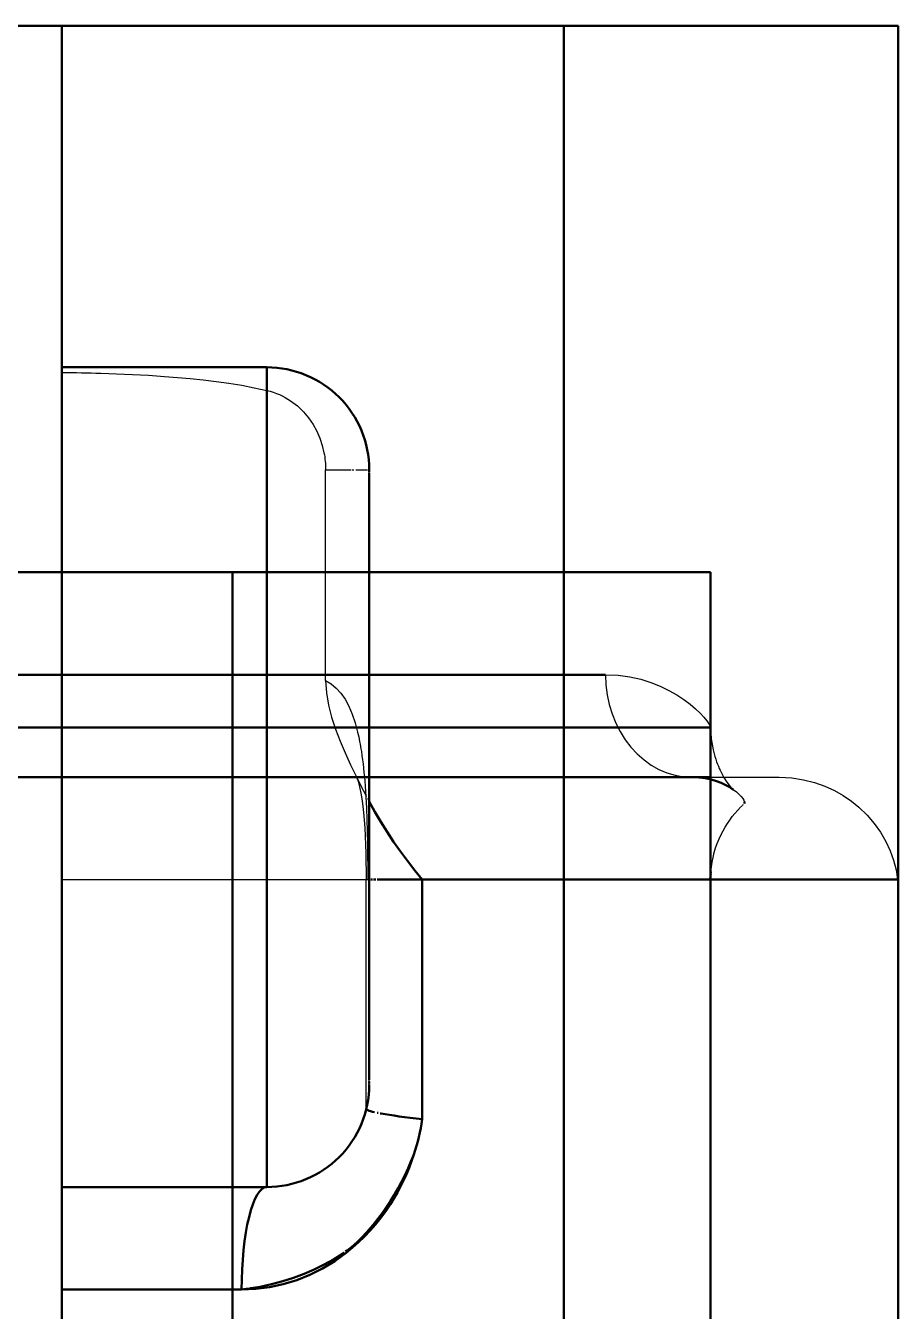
# Model space of a CAD drawing. Header units: millimetres. Extents: x -49 to 333, y -318 to 185.
# Drawn here: x 307.29 to 332.85, y 8.36 to 46 of the extents above; entities that cross this region are included whole.
import ezdxf

# ---------------------------------------------------------------- set-up
doc = ezdxf.new("R2010")
doc.units = ezdxf.units.MM
doc.layers.add('可见轮廓', color=7, linetype='Continuous', lineweight=50)
doc.layers.add('隐藏线', color=5, linetype='Continuous', lineweight=25)

msp = doc.modelspace()

# ---------------------------------------------------------------- linework, layer by layer
at = {"layer": '可见轮廓'}
for p, q in [((281.854, 46), (332.854, 46)), ((291.654, 46), (323.054, 46)), ((306.354, 46), (308.354, 46)), ((307.229, 46), (307.354, 46)), ((307.354, 46), (307.479, 46)), ((307.479, 46), (307.604, 46)), ((307.604, 46), (307.729, 46)), ((307.729, 46), (307.854, 46)), ((307.854, 46), (307.979, 46)), ((307.979, 46), (308.104, 46)), ((308.104, 46), (308.229, 46)), ((308.229, 46), (308.354, 46)), ((308.354, 46), (313.178, 46)), ((308.354, 36), (308.354, 46)), ((308.354, 21), (308.354, 46)), ((308.354, 24), (308.354, 46)), ((313.178, 46), (317.786, 46)), ((317.786, 46), (322.02, 46)), ((322.02, 46), (325.735, 46)), ((323.054, 24), (323.054, 46)), ((325.735, 46), (328.739, 46)), ((328.739, 46), (330.972, 46)), ((330.972, 46), (332.36, 46)), ((332.36, 46), (332.854, 46)), ((332.854, 46), (332.854, 46)), ((332.854, 21), (332.854, 46)), ((308.354, 36), (311.354, 36)), ((308.354, 35.993), (308.354, 36)), ((308.354, 35.85), (308.354, 36)), ((308.354, 12), (308.354, 36)), ((308.354, 35.324), (308.354, 36)), ((308.354, 35.942), (308.354, 35.974)), ((308.354, 35.898), (308.354, 35.942)), ((308.354, 35.841), (308.354, 35.898)), ((308.354, 33), (308.354, 35.85)), ((308.354, 35.771), (308.354, 35.841)), ((308.354, 35.771), (308.354, 35.69)), ((311.354, 36), (314.354, 36)), ((314.354, 35.755), (314.354, 36)), ((314.354, 35.069), (314.354, 35.755)), ((308.354, 35.596), (308.354, 35.69)), ((308.354, 35.596), (308.354, 34.927)), ((314.354, 33.966), (314.354, 35.069)), ((308.354, 34.927), (308.354, 33.974)), ((308.354, 33.974), (308.354, 32.759)), ((314.354, 32.485), (314.354, 33.966)), ((308.354, 32.759), (308.354, 31.312)), ((317.354, 32.966), (317.354, 32.985)), ((317.354, 32.94), (317.354, 32.966)), ((317.354, 32.865), (317.354, 32.906)), ((317.354, 32.817), (317.354, 32.865)), ((317.354, 32.762), (317.354, 32.817)), ((317.354, 32.289), (317.354, 32.762)), ((314.354, 30.659), (314.354, 32.485)), ((317.354, 31.589), (317.354, 32.289)), ((308.354, 29.658), (308.354, 31.312)), ((317.354, 30.681), (317.354, 31.589)), ((314.354, 28.585), (314.354, 30.659)), ((317.354, 29.589), (317.354, 30.681)), ((287.354, 30), (327.354, 30)), ((301.354, 30), (313.354, 30)), ((313.354, 24), (313.354, 30)), ((327.354, 24), (327.354, 30)), ((308.354, 29.658), (308.354, 27.857)), ((317.354, 28.331), (317.354, 29.589)), ((314.354, 26.339), (314.354, 28.585)), ((317.354, 26.956), (317.354, 28.331)), ((308.354, 25.955), (308.354, 27.857)), ((290.431, 27), (324.276, 27)), ((308.354, 24), (308.354, 27)), ((317.354, 25.499), (317.354, 26.956)), ((314.354, 24), (314.354, 26.339)), ((308.354, 24), (308.354, 25.955)), ((287.354, 25.456), (327.354, 25.456)), ((317.354, 24), (317.354, 25.499)), ((287.354, 24), (327.354, 24)), ((287.893, 24), (326.815, 24)), ((301.354, 24), (313.354, 24)), ((307.229, 24), (307.354, 24)), ((308.354, 23.812), (308.354, 24)), ((308.354, 2), (308.354, 24)), ((308.354, 23.624), (308.354, 23.812)), ((313.354, 2), (313.354, 24)), ((314.354, 21.661), (314.354, 24)), ((317.354, 22.501), (317.354, 24)), ((323.054, 2), (323.054, 24)), ((326.815, 24), (327.012, 23.992)), ((327.012, 23.992), (327.196, 23.969)), ((327.196, 23.969), (327.367, 23.933)), ((327.354, 2), (327.354, 24)), ((327.367, 23.933), (327.525, 23.887)), ((327.525, 23.887), (327.669, 23.832)), ((327.669, 23.832), (327.8, 23.771)), ((327.8, 23.771), (327.917, 23.704)), ((308.354, 23.436), (308.354, 23.624)), ((308.354, 23.249), (308.354, 23.436)), ((327.917, 23.704), (328.02, 23.636)), ((308.354, 23.061), (308.354, 23.249)), ((308.354, 22.874), (308.354, 23.061)), ((317.354, 23.285), (317.522, 22.987)), ((317.522, 22.987), (317.697, 22.691)), ((328.347, 23.228), (328.35, 23.282)), ((308.354, 22.687), (308.354, 22.874)), ((308.354, 22.5), (308.354, 22.687)), ((317.697, 22.691), (317.879, 22.399)), ((308.354, 20.761), (308.354, 22.5)), ((317.354, 21.044), (317.354, 22.501)), ((317.879, 22.399), (318.069, 22.111)), ((318.069, 22.111), (318.267, 21.827)), ((314.354, 19.415), (314.354, 21.661)), ((318.267, 21.827), (318.474, 21.547)), ((318.474, 21.547), (318.687, 21.271)), ((318.687, 21.271), (318.909, 21)), ((327.35, 21.231), (327.352, 21.288)), ((327.352, 21.288), (327.353, 21.346)), ((327.353, 21.346), (327.354, 21.404)), ((327.354, 21.115), (327.357, 21.144)), ((327.357, 21.144), (327.36, 21.173)), ((327.363, 21.202), (327.365, 21.231)), ((308.354, 2), (308.354, 21)), ((308.354, 19.094), (308.354, 20.761)), ((317.354, 19.669), (317.354, 21.044)), ((317.354, 21), (317.375, 21)), ((317.399, 21), (317.425, 21)), ((317.425, 21), (317.453, 21)), ((317.483, 21), (317.516, 21)), ((317.516, 21), (317.551, 21)), ((317.587, 21), (317.703, 21)), ((317.703, 21), (317.835, 21)), ((317.835, 21), (317.981, 21)), ((317.981, 21), (318.142, 21)), ((318.142, 21), (318.317, 21)), ((318.317, 21), (318.504, 21)), ((318.504, 21), (318.701, 21)), ((318.701, 21), (318.909, 21)), ((318.909, 21), (319.903, 21)), ((318.909, 17.494), (318.909, 21)), ((319.903, 21), (320.874, 21)), ((320.874, 21), (321.818, 21)), ((321.818, 21), (322.735, 21)), ((322.735, 21), (323.619, 21)), ((323.619, 21), (324.473, 21)), ((324.473, 21), (325.293, 21)), ((325.293, 21), (326.079, 21)), ((326.079, 21), (327.604, 21)), ((327.339, 21), (327.343, 21.029)), ((327.343, 21.029), (327.347, 21.058)), ((327.604, 21), (328.957, 21)), ((328.957, 21), (330.125, 21)), ((330.125, 21), (331.1, 21)), ((331.1, 21), (331.856, 21)), ((331.856, 21), (332.403, 21)), ((332.403, 21), (332.736, 21)), ((332.736, 21), (332.854, 21)), ((332.854, 11.5), (332.854, 21)), ((332.854, 2), (332.854, 21)), ((317.354, 18.411), (317.354, 19.669)), ((314.354, 17.341), (314.354, 19.415)), ((308.354, 17.532), (308.354, 19.094)), ((317.354, 17.319), (317.354, 18.411)), ((308.354, 16.107), (308.354, 17.532)), ((314.354, 15.515), (314.354, 17.341)), ((317.354, 16.411), (317.354, 17.319)), ((318.909, 13.989), (318.909, 17.494)), ((317.354, 15.711), (317.354, 16.411)), ((308.354, 14.865), (308.354, 16.107)), ((314.354, 14.034), (314.354, 15.515)), ((317.354, 15.238), (317.354, 15.711)), ((317.354, 15.183), (317.354, 15.238)), ((317.354, 15.135), (317.354, 15.183)), ((317.354, 15.06), (317.354, 15.094)), ((317.354, 15.034), (317.354, 15.06)), ((308.354, 13.821), (308.354, 14.865)), ((317.354, 15), (317.354, 15.004)), ((314.354, 12.931), (314.354, 14.034)), ((317.273, 14.275), (317.288, 14.263)), ((317.288, 14.263), (317.314, 14.25)), ((317.314, 14.25), (317.349, 14.236)), ((317.349, 14.236), (317.394, 14.222)), ((317.394, 14.222), (317.449, 14.207)), ((317.449, 14.207), (317.514, 14.191)), ((317.587, 14.175), (317.601, 14.172)), ((317.601, 14.172), (317.615, 14.169)), ((317.673, 14.158), (317.688, 14.155)), ((317.688, 14.155), (317.704, 14.152)), ((317.704, 14.152), (317.818, 14.132)), ((317.818, 14.132), (317.944, 14.111)), ((317.944, 14.111), (318.081, 14.091)), ((318.081, 14.091), (318.229, 14.07)), ((318.229, 14.07), (318.386, 14.049)), ((318.386, 14.049), (318.552, 14.029)), ((318.552, 14.029), (318.726, 14.009)), ((318.726, 14.009), (318.909, 13.989)), ((318.887, 13.856), (318.909, 13.989)), ((308.354, 12.995), (308.354, 13.821)), ((318.806, 13.462), (318.835, 13.593)), ((318.835, 13.593), (318.863, 13.724)), ((318.863, 13.724), (318.887, 13.856)), ((318.701, 13.078), (318.739, 13.205)), ((318.739, 13.205), (318.774, 13.333)), ((318.774, 13.333), (318.806, 13.462)), ((308.354, 12.404), (308.354, 12.995)), ((314.354, 12.245), (314.354, 12.931)), ((318.578, 12.751), (318.619, 12.853)), ((318.595, 12.758), (318.662, 12.951)), ((318.619, 12.853), (318.662, 12.951)), ((318.662, 12.951), (318.701, 13.078)), ((318.399, 12.349), (318.446, 12.449)), ((318.445, 12.38), (318.523, 12.567)), ((318.446, 12.449), (318.492, 12.549)), ((318.492, 12.549), (318.535, 12.65)), ((318.523, 12.567), (318.595, 12.758)), ((318.535, 12.65), (318.578, 12.751)), ((308.354, 12.31), (308.354, 12.404)), ((308.354, 12.229), (308.354, 12.31)), ((308.354, 12.159), (308.354, 12.229)), ((308.354, 12.102), (308.354, 12.159)), ((308.354, 12.058), (308.354, 12.102)), ((308.354, 12.026), (308.354, 12.058)), ((314.354, 12), (314.354, 12.245)), ((318.2, 11.964), (318.3, 12.15)), ((318.273, 12.016), (318.361, 12.196)), ((318.3, 12.15), (318.35, 12.249)), ((318.35, 12.249), (318.399, 12.349)), ((318.361, 12.196), (318.445, 12.38)), ((308.354, 11.984), (308.354, 12)), ((308.354, 12), (311.354, 12)), ((308.354, 11.939), (308.354, 11.984)), ((308.354, 11.867), (308.354, 11.939)), ((308.354, 11.772), (308.354, 11.867)), ((308.354, 11.647), (308.354, 11.772)), ((311.354, 12), (314.354, 12)), ((314.007, 11.646), (314.072, 11.772)), ((314.072, 11.772), (314.14, 11.871)), ((314.14, 11.871), (314.21, 11.942)), ((314.21, 11.942), (314.282, 11.986)), ((314.282, 11.986), (314.354, 12)), ((317.976, 11.5), (318.08, 11.668)), ((317.982, 11.598), (318.094, 11.78)), ((318.08, 11.668), (318.179, 11.84)), ((318.094, 11.78), (318.2, 11.964)), ((318.179, 11.84), (318.273, 12.016)), ((308.354, 11.492), (308.354, 11.647)), ((308.354, 11.313), (308.354, 11.492)), ((308.354, 11.121), (308.354, 11.313)), ((313.833, 11.121), (313.886, 11.319)), ((313.886, 11.319), (313.945, 11.494)), ((313.945, 11.494), (314.007, 11.646)), ((317.693, 11.097), (317.838, 11.295)), ((317.741, 11.241), (317.865, 11.418)), ((317.838, 11.295), (317.976, 11.5)), ((317.865, 11.418), (317.982, 11.598)), ((332.854, 2), (332.854, 11.5)), ((308.354, 10.907), (308.354, 11.121)), ((313.784, 10.903), (313.833, 11.121)), ((317.473, 10.894), (317.61, 11.066)), ((317.541, 10.907), (317.693, 11.097)), ((317.61, 11.066), (317.741, 11.241)), ((308.354, 10.665), (308.354, 10.907)), ((308.354, 10.408), (308.354, 10.665)), ((313.704, 10.414), (313.741, 10.667)), ((313.741, 10.667), (313.784, 10.903)), ((317.045, 10.384), (317.217, 10.55)), ((317.147, 10.532), (317.184, 10.57)), ((317.184, 10.57), (317.221, 10.609)), ((317.217, 10.55), (317.382, 10.725)), ((317.221, 10.609), (317.257, 10.648)), ((317.257, 10.648), (317.293, 10.687)), ((317.293, 10.687), (317.328, 10.726)), ((317.328, 10.726), (317.473, 10.894)), ((317.382, 10.725), (317.541, 10.907)), ((308.354, 10.148), (308.354, 10.408)), ((313.673, 10.148), (313.704, 10.414)), ((316.684, 10.077), (316.868, 10.226)), ((316.713, 10.147), (316.761, 10.184)), ((316.761, 10.184), (316.809, 10.222)), ((316.809, 10.222), (316.855, 10.26)), ((316.855, 10.26), (316.9, 10.299)), ((316.868, 10.226), (317.045, 10.384)), ((316.9, 10.299), (316.945, 10.338)), ((316.945, 10.338), (316.989, 10.378)), ((316.989, 10.378), (317.032, 10.419)), ((317.032, 10.419), (317.071, 10.456)), ((317.071, 10.456), (317.109, 10.494)), ((317.109, 10.494), (317.147, 10.532)), ((308.354, 9.877), (308.354, 10.148)), ((308.354, 9.585), (308.354, 9.877)), ((313.631, 9.585), (313.649, 9.871)), ((313.649, 9.871), (313.673, 10.148)), ((315.985, 9.617), (316.343, 9.832)), ((316.034, 9.731), (316.31, 9.883)), ((316.31, 9.883), (316.572, 10.047)), ((316.343, 9.832), (316.684, 10.077)), ((316.572, 10.047), (316.583, 10.054)), ((316.583, 10.054), (316.595, 10.062)), ((316.595, 10.062), (316.607, 10.071)), ((316.607, 10.071), (316.618, 10.079)), ((316.664, 10.111), (316.713, 10.147)), ((308.354, 9.288), (308.354, 9.585)), ((313.621, 9.294), (313.631, 9.585)), ((315.14, 9.347), (315.448, 9.463)), ((315.231, 9.279), (315.614, 9.432)), ((315.448, 9.463), (315.746, 9.591)), ((315.614, 9.432), (315.985, 9.617)), ((315.746, 9.591), (316.034, 9.731)), ((308.354, 9), (308.354, 9.288)), ((313.617, 9), (313.621, 9.294)), ((313.82, 9.025), (313.888, 9.036)), ((313.888, 9.036), (313.957, 9.046)), ((313.957, 9.046), (314.025, 9.058)), ((314.025, 9.058), (314.093, 9.07)), ((314.029, 9.018), (314.437, 9.071)), ((314.093, 9.07), (314.16, 9.082)), ((314.16, 9.082), (314.495, 9.156)), ((314.437, 9.071), (314.838, 9.158)), ((314.495, 9.156), (314.822, 9.244)), ((314.822, 9.244), (315.14, 9.347)), ((314.838, 9.158), (315.231, 9.279)), ((308.354, 2), (308.354, 9)), ((308.354, 9), (308.68, 9)), ((308.68, 9), (309.006, 9)), ((309.006, 9), (309.331, 9)), ((309.331, 9), (309.657, 9)), ((309.657, 9), (309.981, 9)), ((309.981, 9), (310.306, 9)), ((310.306, 9), (310.63, 9)), ((310.63, 9), (310.953, 9)), ((310.953, 9), (311.289, 9)), ((311.289, 9), (311.624, 9)), ((311.624, 9), (311.959, 9)), ((311.959, 9), (312.292, 9)), ((312.292, 9), (312.625, 9)), ((312.625, 9), (312.957, 9)), ((312.957, 9), (313.287, 9)), ((313.287, 9), (313.617, 9)), ((313.617, 9), (314.029, 9.018)), ((313.617, 9), (313.682, 9.007)), ((313.682, 9.007), (313.751, 9.016)), ((313.751, 9.016), (313.82, 9.025))]:
    msp.add_line(p, q, dxfattribs=at)
for centre, start, end in [((314.354, 33), 45, 90), ((314.354, 33), 45, 90), ((314.354, 33), 0, 45), ((314.354, 33), 0, 45), ((314.354, 15), -45, 0), ((314.354, 15), -45, 0), ((314.354, 15), -90, -45), ((314.354, 15), -90, -45)]:
    msp.add_arc(centre, 3, start, end, dxfattribs=at)
at = {"layer": '隐藏线'}
for p, q in [((302.386, 46), (307.354, 46)), ((307.354, 46), (312.322, 46)), ((308.354, 46), (311.265, 46)), ((308.354, 35), (308.354, 46)), ((311.265, 46), (314.036, 46)), ((312.322, 46), (317.095, 46)), ((314.036, 46), (316.576, 46)), ((316.576, 46), (318.8, 46)), ((317.095, 46), (321.501, 46)), ((318.8, 46), (320.595, 46)), ((320.595, 46), (321.929, 46)), ((321.501, 46), (325.382, 46)), ((321.929, 46), (322.758, 46)), ((322.758, 46), (323.054, 46)), ((323.054, 46), (323.054, 46)), ((323.054, 24), (323.054, 46)), ((325.382, 46), (328.528, 46)), ((328.528, 46), (330.873, 46)), ((330.873, 46), (332.333, 46)), ((332.333, 46), (332.854, 46)), ((308.354, 35.85), (308.354, 36)), ((308.354, 35.962), (308.354, 35.979)), ((308.354, 35.941), (308.354, 35.962)), ((308.354, 35.885), (308.354, 35.915)), ((308.354, 35.85), (308.354, 35.885)), ((308.354, 35.85), (308.497, 35.848)), ((308.354, 35.782), (308.354, 35.85)), ((308.354, 22.5), (308.354, 35.85)), ((308.354, 35.703), (308.354, 35.782)), ((308.497, 35.848), (308.639, 35.846)), ((308.639, 35.846), (308.781, 35.843)), ((308.781, 35.843), (308.923, 35.84)), ((308.923, 35.84), (309.064, 35.837)), ((309.064, 35.837), (309.205, 35.834)), ((309.205, 35.834), (309.347, 35.83)), ((309.347, 35.83), (309.488, 35.826)), ((309.488, 35.826), (309.722, 35.818)), ((309.722, 35.818), (309.955, 35.81)), ((309.955, 35.81), (310.189, 35.801)), ((310.189, 35.801), (310.422, 35.79)), ((310.422, 35.79), (310.655, 35.778)), ((310.655, 35.778), (310.888, 35.765)), ((310.888, 35.765), (311.121, 35.751)), ((314.354, 35.956), (314.354, 35.975)), ((314.354, 35.931), (314.354, 35.956)), ((314.354, 35.866), (314.354, 35.901)), ((314.354, 35.826), (314.354, 35.866)), ((314.354, 35.78), (314.354, 35.826)), ((314.354, 35.729), (314.354, 35.78)), ((308.354, 35.612), (308.354, 35.703)), ((308.354, 35.51), (308.354, 35.612)), ((308.354, 35.397), (308.354, 35.51)), ((308.354, 35.274), (308.354, 35.397)), ((311.121, 35.751), (311.354, 35.735)), ((311.354, 35.735), (311.734, 35.705)), ((311.734, 35.705), (312.114, 35.671)), ((312.114, 35.671), (312.493, 35.631)), ((312.493, 35.631), (312.87, 35.586)), ((312.87, 35.586), (313.246, 35.533)), ((313.246, 35.533), (313.619, 35.472)), ((313.619, 35.472), (313.989, 35.403)), ((313.989, 35.403), (314.354, 35.324)), ((314.354, 35.674), (314.354, 35.729)), ((314.354, 35.613), (314.354, 35.674)), ((314.354, 35.548), (314.354, 35.613)), ((314.354, 35.477), (314.354, 35.548)), ((314.354, 35.403), (314.354, 35.477)), ((314.354, 35.324), (314.354, 35.403)), ((308.354, 35.142), (308.354, 35.274)), ((308.354, 35), (308.354, 35.142)), ((314.354, 35.324), (314.45, 35.299)), ((314.45, 35.299), (314.543, 35.27)), ((314.543, 35.27), (314.634, 35.237)), ((314.634, 35.237), (314.723, 35.2)), ((314.723, 35.2), (314.809, 35.16)), ((314.809, 35.16), (314.891, 35.117)), ((314.891, 35.117), (314.971, 35.07)), ((314.971, 35.07), (315.048, 35.02)), ((315.048, 35.02), (315.249, 34.868)), ((308.354, 24), (308.354, 35)), ((308.354, 34.788), (308.354, 35)), ((308.354, 34.561), (308.354, 34.788)), ((315.249, 34.868), (315.425, 34.699)), ((315.425, 34.699), (315.578, 34.517)), ((308.354, 34.321), (308.354, 34.561)), ((308.354, 34.07), (308.354, 34.321)), ((315.578, 34.517), (315.709, 34.326)), ((315.709, 34.326), (315.818, 34.127)), ((308.354, 33.811), (308.354, 34.07)), ((315.818, 34.127), (315.908, 33.922)), ((315.908, 33.922), (315.977, 33.712)), ((308.354, 33.544), (308.354, 33.811)), ((308.354, 33.273), (308.354, 33.544)), ((315.977, 33.712), (316.028, 33.5)), ((316.028, 33.5), (316.04, 33.438)), ((308.354, 33), (308.354, 33.273)), ((316.04, 33.438), (316.05, 33.376)), ((316.05, 33.376), (316.058, 33.313)), ((316.058, 33.313), (316.065, 33.251)), ((316.065, 33.251), (316.07, 33.188)), ((316.07, 33.188), (316.074, 33.126)), ((316.074, 33.126), (316.076, 33.063)), ((308.354, 27), (308.354, 33)), ((316.076, 33.063), (316.077, 33)), ((316.077, 26.832), (316.077, 33)), ((316.077, 33), (316.177, 33)), ((316.177, 33), (316.274, 33)), ((316.274, 33), (316.367, 33)), ((316.367, 33), (316.457, 33)), ((316.457, 33), (316.544, 33)), ((316.544, 33), (316.627, 33)), ((316.627, 33), (316.706, 33)), ((316.706, 33), (316.781, 33)), ((316.781, 33), (316.813, 33)), ((316.845, 33), (316.875, 33)), ((316.875, 33), (316.905, 33)), ((316.962, 33), (316.989, 33)), ((316.989, 33), (317.016, 33)), ((317.016, 33), (317.093, 33)), ((317.093, 33), (317.162, 33)), ((317.162, 33), (317.22, 33)), ((317.22, 33), (317.268, 33)), ((317.268, 33), (317.305, 33)), ((317.348, 33), (317.354, 33)), ((317.354, 24), (317.354, 33)), ((303.456, 30), (307.354, 30)), ((306.185, 30), (307.354, 30)), ((307.354, 30), (311.252, 30)), ((307.354, 30), (308.523, 30)), ((308.523, 30), (309.646, 30)), ((309.646, 30), (310.683, 30)), ((310.683, 30), (311.597, 30)), ((311.252, 30), (314.996, 30)), ((311.597, 30), (312.337, 30)), ((312.337, 30), (312.888, 30)), ((312.888, 30), (313.232, 30)), ((313.232, 30), (313.354, 30)), ((313.354, 27), (313.354, 30)), ((314.996, 30), (318.452, 30)), ((318.452, 30), (321.496, 30)), ((321.496, 30), (323.964, 30)), ((323.964, 30), (325.802, 30)), ((325.802, 30), (326.946, 30)), ((326.946, 30), (327.354, 30)), ((327.354, 27.728), (327.354, 30)), ((327.354, 27), (327.354, 30)), ((327.354, 27), (327.354, 27.728)), ((308.354, 26.435), (308.354, 27)), ((308.354, 26.939), (308.354, 27)), ((308.354, 27), (317.354, 27)), ((308.354, 26.939), (308.354, 26.767)), ((308.354, 26.767), (308.354, 26.939)), ((308.354, 26.492), (308.354, 26.767)), ((313.354, 24), (313.354, 27)), ((316.077, 26.832), (316.099, 26.47)), ((316.077, 26.832), (316.237, 26.734)), ((316.237, 26.734), (316.385, 26.61)), ((317.354, 26.986), (317.354, 27)), ((317.354, 26.946), (317.354, 26.986)), ((317.354, 26.879), (317.354, 26.946)), ((317.354, 26.788), (317.354, 26.879)), ((317.354, 26.671), (317.354, 26.788)), ((317.354, 26.492), (317.354, 26.767)), ((324.276, 27), (324.289, 26.706)), ((324.276, 27), (324.643, 26.984)), ((324.643, 26.984), (324.987, 26.938)), ((324.987, 26.938), (325.308, 26.867)), ((325.308, 26.867), (325.607, 26.774)), ((325.607, 26.774), (325.882, 26.664)), ((327.354, 25.456), (327.354, 27)), ((327.354, 24), (327.354, 27)), ((308.354, 26.121), (308.354, 26.492)), ((308.354, 25.89), (308.354, 26.435)), ((316.099, 26.47), (316.161, 26.11)), ((316.385, 26.61), (316.522, 26.459)), ((316.522, 26.459), (316.646, 26.28)), ((317.354, 26.53), (317.354, 26.671)), ((317.354, 26.367), (317.354, 26.53)), ((317.354, 26.121), (317.354, 26.492)), ((317.354, 26.183), (317.354, 26.367)), ((324.289, 26.706), (324.325, 26.415)), ((324.325, 26.415), (324.386, 26.129)), ((325.882, 26.664), (326.135, 26.541)), ((326.135, 26.541), (326.364, 26.409)), ((326.364, 26.409), (326.57, 26.272)), ((308.354, 26.121), (308.354, 25.665)), ((308.354, 25.665), (308.354, 26.121)), ((316.161, 26.11), (316.254, 25.755)), ((316.646, 26.28), (316.757, 26.076)), ((316.757, 26.076), (316.856, 25.846)), ((317.354, 25.962), (317.354, 26.183)), ((317.354, 25.665), (317.354, 26.121)), ((324.386, 26.129), (324.47, 25.852)), ((326.57, 26.272), (326.752, 26.134)), ((326.752, 26.134), (326.911, 25.999)), ((326.911, 25.999), (327.045, 25.872)), ((308.354, 25.384), (308.354, 25.89)), ((308.354, 25.146), (308.354, 25.665)), ((316.254, 25.755), (316.371, 25.403)), ((316.856, 25.846), (316.942, 25.592)), ((317.354, 25.721), (317.354, 25.962)), ((317.354, 25.462), (317.354, 25.721)), ((317.354, 25.146), (317.354, 25.665)), ((324.47, 25.852), (324.576, 25.586)), ((327.045, 25.872), (327.156, 25.754)), ((327.156, 25.754), (327.242, 25.651)), ((327.242, 25.651), (327.304, 25.564)), ((308.354, 24.935), (308.354, 25.384)), ((316.371, 25.403), (316.505, 25.055)), ((316.942, 25.592), (317.016, 25.316)), ((317.016, 25.316), (317.031, 25.249)), ((317.031, 25.249), (317.046, 25.181)), ((317.354, 25.189), (317.354, 25.462)), ((324.576, 25.586), (324.704, 25.333)), ((324.704, 25.333), (324.853, 25.097)), ((327.304, 25.564), (327.341, 25.498)), ((327.341, 25.498), (327.354, 25.456)), ((327.354, 25.327), (327.354, 25.456)), ((327.354, 25.456), (327.373, 25.122)), ((327.354, 25.195), (327.354, 25.327)), ((308.354, 24.585), (308.354, 25.146)), ((308.354, 24.564), (308.354, 24.935)), ((316.505, 25.055), (316.651, 24.709)), ((317.046, 25.181), (317.061, 25.112)), ((317.061, 25.112), (317.074, 25.042)), ((317.074, 25.042), (317.088, 24.971)), ((317.088, 24.971), (317.101, 24.898)), ((317.101, 24.898), (317.113, 24.825)), ((317.354, 24.902), (317.354, 25.189)), ((317.354, 24.585), (317.354, 25.146)), ((317.354, 24.607), (317.354, 24.902)), ((324.853, 25.097), (325.02, 24.879)), ((325.02, 24.879), (325.205, 24.681)), ((327.354, 25.058), (327.354, 25.195)), ((327.354, 24.917), (327.354, 25.058)), ((327.354, 24.772), (327.354, 24.917)), ((327.373, 25.122), (327.428, 24.8)), ((308.354, 24), (308.354, 24.585)), ((308.354, 24.279), (308.354, 24.564)), ((316.651, 24.709), (316.806, 24.366)), ((317.113, 24.825), (317.125, 24.751)), ((317.125, 24.751), (317.142, 24.633)), ((317.142, 24.633), (317.158, 24.512)), ((317.158, 24.512), (317.173, 24.39)), ((317.354, 24.305), (317.354, 24.607)), ((317.354, 24), (317.354, 24.585)), ((325.205, 24.681), (325.405, 24.506)), ((325.405, 24.506), (325.618, 24.354)), ((327.354, 24.624), (327.354, 24.772)), ((327.354, 24.472), (327.354, 24.624)), ((327.354, 24.316), (327.354, 24.472)), ((327.428, 24.8), (327.481, 24.601)), ((327.481, 24.601), (327.504, 24.526)), ((327.504, 24.526), (327.529, 24.454)), ((308.354, 24.091), (308.354, 24.279)), ((308.354, 24.004), (308.354, 24.091)), ((316.806, 24.366), (316.969, 24.026)), ((317.173, 24.39), (317.188, 24.265)), ((317.188, 24.265), (317.201, 24.138)), ((317.201, 24.138), (317.213, 24.01)), ((317.354, 24), (317.354, 24.305)), ((325.618, 24.354), (325.843, 24.228)), ((325.843, 24.228), (326.078, 24.129)), ((326.078, 24.129), (326.32, 24.058)), ((327.354, 24.278), (327.354, 24.316)), ((327.354, 24.238), (327.354, 24.278)), ((327.354, 24.16), (327.354, 24.199)), ((327.354, 24.12), (327.354, 24.16)), ((327.354, 24.08), (327.354, 24.12)), ((327.529, 24.454), (327.555, 24.385)), ((327.555, 24.385), (327.582, 24.319)), ((327.582, 24.319), (327.609, 24.256)), ((327.609, 24.256), (327.631, 24.209)), ((327.631, 24.209), (327.661, 24.147)), ((327.661, 24.147), (327.704, 24.065)), ((303.456, 24), (307.354, 24)), ((304.045, 24), (307.354, 24)), ((304.463, 24), (307.354, 24)), ((306.185, 24), (307.354, 24)), ((307.354, 24), (310.663, 24)), ((307.354, 24), (310.414, 24)), ((307.354, 24), (310.245, 24)), ((307.354, 24), (311.252, 24)), ((307.354, 24), (308.523, 24)), ((308.354, 24), (311.266, 24)), ((308.354, 24), (308.354, 24)), ((308.354, 18.925), (308.354, 24)), ((308.354, 23.804), (308.354, 24)), ((308.354, 23.608), (308.354, 23.804)), ((308.523, 24), (309.646, 24)), ((309.646, 24), (310.683, 24)), ((310.245, 24), (313.089, 24)), ((310.414, 24), (313.353, 24)), ((310.663, 24), (313.914, 24)), ((310.683, 24), (311.597, 24)), ((311.252, 24), (314.996, 24)), ((311.266, 24), (314.039, 24)), ((311.597, 24), (312.337, 24)), ((312.337, 24), (312.888, 24)), ((312.888, 24), (313.232, 24)), ((313.089, 24), (315.844, 24)), ((313.232, 24), (313.354, 24)), ((313.353, 24), (316.066, 24)), ((313.354, 13), (313.354, 24)), ((313.914, 24), (317.057, 24)), ((314.039, 24), (316.579, 24)), ((314.996, 24), (318.452, 24)), ((315.844, 24), (318.468, 24)), ((316.066, 24), (318.456, 24)), ((316.579, 24), (318.804, 24)), ((316.969, 24.026), (317.003, 23.957)), ((316.994, 23.969), (317.002, 23.948)), ((317.002, 23.948), (317.01, 23.925)), ((317.003, 23.957), (317.037, 23.889)), ((317.019, 23.898), (317.028, 23.869)), ((317.028, 23.869), (317.069, 23.72)), ((317.037, 23.889), (317.072, 23.82)), ((317.057, 24), (320.041, 24)), ((317.069, 23.72), (317.11, 23.528)), ((317.072, 23.82), (317.107, 23.752)), ((317.107, 23.752), (317.142, 23.684)), ((317.213, 24.01), (317.224, 23.879)), ((317.224, 23.879), (317.234, 23.747)), ((317.234, 23.747), (317.255, 23.426)), ((317.354, 23.747), (317.354, 24)), ((317.354, 23.415), (317.354, 24)), ((317.354, 15), (317.354, 23.747)), ((318.452, 24), (321.496, 24)), ((318.456, 24), (320.393, 24)), ((318.468, 24), (320.906, 24)), ((318.804, 24), (320.599, 24)), ((320.041, 24), (322.798, 24)), ((320.393, 24), (321.836, 24)), ((320.599, 24), (321.932, 24)), ((320.906, 24), (323.131, 24)), ((321.496, 24), (323.964, 24)), ((321.836, 24), (322.734, 24)), ((321.932, 24), (322.759, 24)), ((322.734, 24), (323.054, 24)), ((322.798, 24), (325.296, 24)), ((323.054, 2), (323.054, 24)), ((323.131, 24), (325.11, 24)), ((323.964, 24), (325.802, 24)), ((325.11, 24), (326.815, 24)), ((325.296, 24), (327.497, 24)), ((325.802, 24), (326.946, 24)), ((326.32, 24.058), (326.566, 24.014)), ((326.566, 24.014), (326.815, 24)), ((326.815, 24), (327.089, 24)), ((326.946, 24), (327.354, 24)), ((327.014, 23.992), (327.19, 23.97)), ((327.089, 24), (328.09, 24)), ((327.19, 23.97), (327.346, 23.938)), ((327.346, 23.938), (327.485, 23.898)), ((327.354, 24.04), (327.354, 24.08)), ((327.354, 23.957), (327.354, 24)), ((327.354, 22.731), (327.354, 24)), ((327.354, 23.913), (327.354, 23.957)), ((327.354, 23.869), (327.354, 23.913)), ((327.354, 23.825), (327.354, 23.869)), ((327.354, 23.781), (327.354, 23.825)), ((327.354, 23.737), (327.354, 23.781)), ((327.354, 23.692), (327.354, 23.737)), ((327.485, 23.898), (327.609, 23.853)), ((327.497, 24), (329.365, 24)), ((327.609, 23.853), (327.721, 23.803)), ((327.704, 24.065), (327.745, 23.993)), ((327.721, 23.803), (327.805, 23.76)), ((327.745, 23.993), (327.81, 23.888)), ((327.805, 23.76), (327.877, 23.718)), ((327.81, 23.888), (327.945, 23.702)), ((327.877, 23.718), (327.91, 23.697)), ((328.09, 24), (329.365, 24)), ((329.365, 24), (329.732, 23.981)), ((329.732, 23.981), (330.077, 23.926)), ((330.077, 23.926), (330.401, 23.843)), ((330.401, 23.843), (330.702, 23.735)), ((330.702, 23.735), (330.982, 23.606)), ((308.354, 23.415), (308.354, 23.608)), ((308.354, 23.224), (308.354, 23.415)), ((317.11, 23.528), (317.146, 23.311)), ((317.142, 23.684), (317.177, 23.615)), ((317.177, 23.615), (317.213, 23.547)), ((317.213, 23.547), (317.249, 23.479)), ((317.255, 23.426), (317.272, 23.096)), ((317.264, 23.452), (317.266, 23.447)), ((317.266, 23.447), (317.269, 23.442)), ((317.3, 23.383), (317.311, 23.364)), ((317.311, 23.364), (317.322, 23.344)), ((317.322, 23.344), (317.332, 23.324)), ((317.354, 23.393), (317.354, 23.695)), ((317.354, 22.854), (317.354, 23.415)), ((317.354, 23.098), (317.354, 23.393)), ((327.354, 23.648), (327.354, 23.692)), ((327.354, 23.59), (327.354, 23.648)), ((327.354, 23.533), (327.354, 23.59)), ((327.354, 23.475), (327.354, 23.533)), ((327.354, 23.417), (327.354, 23.475)), ((327.354, 23.359), (327.354, 23.417)), ((327.354, 23.3), (327.354, 23.359)), ((327.94, 23.677), (327.966, 23.659)), ((327.945, 23.702), (328.01, 23.628)), ((327.966, 23.659), (327.988, 23.643)), ((327.988, 23.643), (328.005, 23.629)), ((328.01, 23.628), (328.029, 23.609)), ((328.02, 23.636), (328.11, 23.567)), ((328.11, 23.567), (328.186, 23.5)), ((328.186, 23.5), (328.248, 23.436)), ((328.248, 23.436), (328.296, 23.377)), ((328.296, 23.377), (328.33, 23.325)), ((330.982, 23.606), (331.24, 23.459)), ((331.24, 23.459), (331.478, 23.297)), ((308.354, 23.036), (308.354, 23.224)), ((308.354, 22.852), (308.354, 23.036)), ((317.146, 23.311), (317.168, 23.145)), ((317.168, 23.145), (317.188, 22.97)), ((317.188, 22.97), (317.225, 22.52)), ((317.272, 23.096), (317.285, 22.759)), ((317.354, 22.811), (317.354, 23.098)), ((327.354, 23.241), (327.354, 23.3)), ((327.354, 23.182), (327.354, 23.241)), ((327.354, 23.126), (327.354, 23.182)), ((327.354, 23.07), (327.354, 23.126)), ((327.354, 23.014), (327.354, 23.07)), ((327.354, 22.958), (327.354, 23.014)), ((328.068, 22.94), (328.149, 23.032)), ((328.149, 23.032), (328.234, 23.121)), ((328.248, 23.135), (328.262, 23.149)), ((328.262, 23.149), (328.276, 23.162)), ((328.29, 23.175), (328.304, 23.189)), ((328.304, 23.189), (328.318, 23.202)), ((328.33, 23.325), (328.35, 23.282)), ((328.347, 23.228), (328.355, 23.249)), ((328.35, 23.282), (328.355, 23.249)), ((331.478, 23.297), (331.696, 23.121)), ((331.696, 23.121), (331.937, 22.889)), ((308.354, 22.673), (308.354, 22.852)), ((308.354, 22.5), (308.354, 22.673)), ((317.285, 22.759), (317.295, 22.415)), ((317.354, 22.335), (317.354, 22.854)), ((317.354, 22.538), (317.354, 22.811)), ((327.354, 22.901), (327.354, 22.958)), ((327.354, 22.845), (327.354, 22.901)), ((327.354, 22.788), (327.354, 22.845)), ((327.354, 22.731), (327.354, 22.788)), ((327.354, 22.575), (327.354, 22.731)), ((327.354, 21.461), (327.354, 22.731)), ((327.782, 22.54), (327.847, 22.644)), ((327.847, 22.644), (327.916, 22.746)), ((327.916, 22.746), (327.99, 22.845)), ((327.99, 22.845), (328.068, 22.94)), ((331.937, 22.889), (332.149, 22.643)), ((332.149, 22.643), (332.333, 22.386)), ((308.354, 18.925), (308.354, 22.5)), ((308.354, 22.5), (308.354, 22.175)), ((308.354, 22.175), (308.354, 22.5)), ((317.225, 22.52), (317.258, 21.772)), ((317.295, 22.415), (317.302, 22.066)), ((317.354, 22.279), (317.354, 22.538)), ((317.354, 21.879), (317.354, 22.335)), ((317.354, 22.038), (317.354, 22.279)), ((327.354, 22.419), (327.354, 22.575)), ((327.354, 22.261), (327.354, 22.419)), ((327.354, 22.102), (327.354, 22.261)), ((327.604, 22.194), (327.664, 22.324)), ((327.664, 22.324), (327.721, 22.433)), ((327.721, 22.433), (327.782, 22.54)), ((332.333, 22.386), (332.488, 22.119)), ((308.354, 21.88), (308.354, 22.175)), ((308.354, 21.621), (308.354, 21.88)), ((317.302, 22.066), (317.307, 21.713)), ((317.354, 21.817), (317.354, 22.038)), ((317.354, 21.508), (317.354, 21.879)), ((327.354, 21.943), (327.354, 22.102)), ((327.354, 21.783), (327.354, 21.943)), ((327.462, 21.791), (327.503, 21.928)), ((327.503, 21.928), (327.551, 22.062)), ((327.551, 22.062), (327.604, 22.194)), ((332.488, 22.119), (332.615, 21.845)), ((332.615, 21.845), (332.715, 21.566)), ((308.354, 21.402), (308.354, 21.621)), ((317.258, 21.772), (317.268, 21)), ((317.307, 21.713), (317.31, 21.357)), ((317.354, 21.633), (317.354, 21.817)), ((317.354, 21.47), (317.354, 21.633)), ((317.354, 21.233), (317.354, 21.508)), ((317.354, 21.329), (317.354, 21.47)), ((327.354, 21.622), (327.354, 21.783)), ((327.354, 21.461), (327.354, 21.622)), ((327.354, 21.461), (327.354, 21.447)), ((327.38, 21.372), (327.401, 21.513)), ((327.401, 21.513), (327.428, 21.653)), ((327.428, 21.653), (327.462, 21.791)), ((332.715, 21.566), (332.788, 21.284)), ((308.354, 21.23), (308.354, 21.402)), ((308.354, 21.104), (308.354, 21.23)), ((308.354, 21.104), (308.354, 21.027)), ((308.354, 21.027), (308.354, 21.104)), ((317.31, 21.357), (317.311, 21)), ((317.354, 21.212), (317.354, 21.329)), ((317.354, 21.061), (317.354, 21.233)), ((317.354, 21.054), (317.354, 21.121)), ((327.35, 21.231), (327.351, 21.26)), ((327.353, 21.346), (327.353, 21.375)), ((327.354, 21.447), (327.354, 21.432)), ((327.356, 21.36), (327.357, 21.346)), ((327.356, 21.13), (327.357, 21.144)), ((327.357, 21.346), (327.357, 21.331)), ((327.357, 21.144), (327.359, 21.159)), ((327.363, 21.259), (327.364, 21.245)), ((327.364, 21.216), (327.365, 21.231)), ((327.365, 21.231), (327.38, 21.372)), ((332.788, 21.284), (332.834, 21)), ((308.354, 21), (308.354, 21.027)), ((308.354, 21), (312.854, 21)), ((312.854, 21), (317.354, 21)), ((317.268, 14.287), (317.268, 21)), ((317.354, 21), (317.354, 21.061)), ((317.354, 21), (317.354, 21.014)), ((327.343, 21.029), (327.345, 21.043)), ((327.345, 21.043), (327.347, 21.058)), ((332.854, 21), (332.854, 21)), ((308.354, 13), (308.354, 18.925)), ((308.354, 9), (308.354, 18.925)), ((317.33, 14.62), (317.337, 14.683)), ((317.337, 14.683), (317.343, 14.746)), ((317.343, 14.746), (317.348, 14.81)), ((317.348, 14.81), (317.351, 14.873)), ((317.351, 14.873), (317.353, 14.936)), ((317.353, 14.936), (317.354, 15)), ((317.277, 14.325), (317.281, 14.342)), ((317.281, 14.342), (317.285, 14.36)), ((317.294, 14.405), (317.3, 14.432)), ((317.3, 14.432), (317.305, 14.462)), ((317.305, 14.462), (317.311, 14.494)), ((317.311, 14.494), (317.321, 14.557)), ((317.321, 14.557), (317.33, 14.62)), ((317.151, 13.918), (317.212, 14.088)), ((317.22, 14.113), (317.227, 14.138)), ((317.227, 14.138), (317.235, 14.163)), ((317.249, 14.213), (317.255, 14.238)), ((317.255, 14.238), (317.262, 14.263)), ((316.912, 13.434), (317.001, 13.59)), ((317.001, 13.59), (317.081, 13.751)), ((317.081, 13.751), (317.151, 13.918)), ((316.709, 13.143), (316.815, 13.285)), ((316.815, 13.285), (316.912, 13.434)), ((308.354, 2), (308.354, 13)), ((313.354, 2), (313.354, 13)), ((316.376, 12.785), (316.401, 12.808)), ((316.401, 12.808), (316.426, 12.831)), ((316.426, 12.831), (316.451, 12.855)), ((316.451, 12.855), (316.475, 12.879)), ((316.475, 12.879), (316.596, 13.007)), ((316.596, 13.007), (316.709, 13.143)), ((315.848, 12.399), (316.067, 12.538)), ((316.067, 12.538), (316.273, 12.695)), ((316.273, 12.695), (316.3, 12.717)), ((316.3, 12.717), (316.325, 12.739)), ((316.325, 12.739), (316.351, 12.762)), ((314.617, 12.012), (314.876, 12.046)), ((314.876, 12.046), (315.13, 12.103)), ((315.13, 12.103), (315.378, 12.181)), ((315.378, 12.181), (315.618, 12.28)), ((315.618, 12.28), (315.848, 12.399)), ((308.354, 12), (308.73, 12)), ((308.73, 12), (309.106, 12)), ((309.106, 12), (309.482, 12)), ((309.482, 12), (309.857, 12)), ((309.857, 12), (310.232, 12)), ((310.232, 12), (310.607, 12)), ((310.607, 12), (310.981, 12)), ((310.981, 12), (311.354, 12)), ((311.374, 12), (311.377, 12)), ((311.377, 12), (311.752, 12)), ((311.752, 12), (312.127, 12)), ((312.127, 12), (312.5, 12)), ((312.5, 12), (312.873, 12)), ((312.873, 12), (313.245, 12)), ((313.245, 12), (313.616, 12)), ((313.616, 12), (313.985, 12)), ((313.985, 12), (314.354, 12)), ((314.354, 12), (314.617, 12.012))]:
    msp.add_line(p, q, dxfattribs=at)
for start, end in [(79.353, 90), (45, 79.353), (37.2214, 45), (0, 37.2214)]:
    msp.add_arc((314.354, 33), 3, start, end, dxfattribs=at)

doc.saveas('drawing.dxf')
